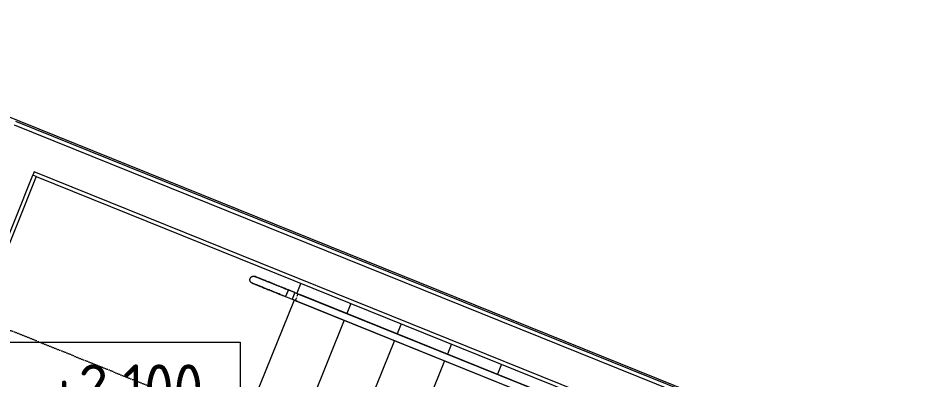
# Model space of a CAD drawing. Header units: millimetres. Extents: x -584918 to 2941280, y 3000189 to 4229862.
# Drawn here: x -426059 to -421109, y 3861939 to 3863941 of the extents above; entities that cross this region are included whole.
import ezdxf

# ---------------------------------------------------------------- set-up
doc = ezdxf.new("R2010")
doc.units = ezdxf.units.MM
doc.linetypes.add('ASVP_Линия разреза', pattern=[20, 0, -10, 0, -10])
for name, color, linetype, lineweight in [('Аннотация', 7, 'Continuous', 0), ('Лестницы', 7, 'Continuous', 0), ('Ограждение', 7, 'Continuous', 0), ('Отметки', 7, 'Continuous', 0), ('Разрезы', 7, 'Continuous', 0), ('Стены внутренние', 7, 'Continuous', 0), ('Стены отделка', 7, 'Continuous', 0), ('экспертиза условные обозначения', 1, 'Continuous', 0)]:
    doc.layers.add(name, color=color, linetype=linetype, lineweight=lineweight)
doc.styles.add('GOST Common_2', font='', dxfattribs={"height": 500})
doc.styles.get('GOST Common_2').set_extended_font_data('GOST Common')

# ---------------------------------------------------------------- blocks, each defined once
blk = doc.blocks.new('Тип перил - Перила_Внутренний_-6862986-АР Этаж 02')
at = {"layer": 'Ограждение'}
for p, q in [((21012.7, 17858.9), (20977.2, 17873.1)), ((20962.3, 17836), (20997.7, 17821.8)), ((20968.9, 17852.4), (20970.6, 17856.8)), ((24639.4, 16397.3), (21041.7, 17847.2)), ((21026.7, 17810.1), (24624.5, 16360.2)), ((24687.3, 16378), (24651.9, 16392.3)), ((24636.9, 16355.2), (24672.4, 16340.9)), ((24680.7, 16361.7), (24679, 16357.3))]:
    blk.add_line(p, q, dxfattribs=at)
at = {"layer": 'Ограждение', "flags": 128}
for points in [[(21026.7, 17810.1), (21024.4, 17811), (21022, 17812), (21019.6, 17812.9), (21017.1, 17813.9), (21014.6, 17814.9), (21012.1, 17816), (21009.6, 17817), (21007, 17818), (21004.4, 17819.1), (21001.8, 17820.1), (20999.2, 17821.1), (20997.7, 17821.8)], [(21012.7, 17858.9), (21015.3, 17857.8), (21017.8, 17856.8), (21020.4, 17855.7), (21023, 17854.7), (21025.6, 17853.7), (21028.1, 17852.6), (21030.6, 17851.6), (21033.1, 17850.6), (21035.5, 17849.6), (21037.9, 17848.7), (21040.3, 17847.7), (21041.7, 17847.2)], [(24651.9, 16392.3), (24650.8, 16392.8), (24649.7, 16393.2), (24648.5, 16393.7), (24647.4, 16394.1), (24646.4, 16394.5), (24645.3, 16395), (24644.2, 16395.4), (24643.1, 16395.8), (24642.1, 16396.3), (24641, 16396.7), (24640, 16397.1), (24639.4, 16397.3)], [(24624.5, 16360.2), (24625.5, 16359.8), (24626.5, 16359.4), (24627.6, 16359), (24628.6, 16358.6), (24629.7, 16358.1), (24630.8, 16357.7), (24631.8, 16357.3), (24632.9, 16356.8), (24634.1, 16356.4), (24635.2, 16355.9), (24636.3, 16355.5), (24636.9, 16355.2)]]:
    blk.add_lwpolyline(points, dxfattribs=at)
blk = doc.blocks.new('Тип перил - Дуга D40_расстояние между поручнями 400-V29-АР Этаж 02')
at = {"layer": 'Ограждение'}
for p, q in [((0, 0), (0, 2.3)), ((0, -2.3), (0, 0))]:
    blk.add_line(p, q, dxfattribs=at)
at = {"layer": 'Ограждение', "flags": 128}
for points in [[(0, 20), (8, 20), (16, 20), (23.9, 20), (31.9, 20), (39.7, 20), (47.5, 20), (55.3, 20), (62.9, 20), (70.5, 20), (77.9, 20), (85.2, 20), (92.4, 20), (99.4, 20), (106.2, 20), (112.9, 20), (119.4, 20), (125.8, 20), (131.9, 20), (137.8, 20), (143.5, 20), (148.9, 20), (154.1, 20), (159.1, 20), (163.8, 20), (168.3, 20), (172.5, 20), (176.4, 20), (180, 20), (183.4, 20), (186.4, 20), (189.2, 20), (191.6, 20), (193.7, 20), (195.6, 20), (197.1, 20), (198.3, 20), (199.2, 20), (199.7, 20), (200, 20), (200, 20)], [(200, 20), (199.8, 20), (199.4, 20), (198.6, 20), (197.4, 20), (196, 20), (194.3, 20), (192.2, 20), (189.8, 20), (187.2, 20), (184.2, 20), (181, 20), (177.4, 20), (173.6, 20), (169.5, 20), (165.1, 20), (160.4, 20), (155.5, 20), (150.4, 20), (145, 20), (139.3, 20), (133.5, 20), (127.4, 20), (121.2, 20), (114.7, 20), (108.1, 20), (101.2, 20), (94.3, 20), (87.1, 20), (79.9, 20), (72.5, 20), (65, 20), (57.3, 20), (49.6, 20), (41.8, 20), (34, 20), (26.1, 20), (18.1, 20), (10.2, 20), (2.2, 20), (0, 20)], [(200, 20), (200.8, 20), (201.6, 19.9), (202.4, 19.9), (203.2, 19.7), (204, 19.6), (204.8, 19.4), (205.5, 19.2), (206.3, 19), (207, 18.7), (207.8, 18.4), (208.5, 18.1), (209.2, 17.7), (209.9, 17.4), (210.6, 16.9), (211.3, 16.5), (211.9, 16), (212.6, 15.6), (213.2, 15), (213.8, 14.5), (214.3, 13.9), (214.9, 13.3), (215.4, 12.7), (215.9, 12.1), (216.4, 11.5), (216.8, 10.8), (217.2, 10.1), (217.6, 9.4), (218, 8.7), (218.3, 8), (218.6, 7.2), (218.9, 6.5), (219.2, 5.7), (219.4, 5), (219.6, 4.2), (219.7, 3.4), (219.8, 2.6), (219.9, 1.8), (220, 1), (220, 0.2), (220, 0)], [(0, -20), (8, -20), (16, -20), (23.9, -20), (31.9, -20), (39.7, -20), (47.5, -20), (55.3, -20), (62.9, -20), (70.5, -20), (77.9, -20), (85.2, -20), (92.4, -20), (99.4, -20), (106.2, -20), (112.9, -20), (119.4, -20), (125.8, -20), (131.9, -20), (137.8, -20), (143.5, -20), (148.9, -20), (154.1, -20), (159.1, -20), (163.8, -20), (168.3, -20), (172.5, -20), (176.4, -20), (180, -20), (183.4, -20), (186.4, -20), (189.2, -20), (191.6, -20), (193.7, -20), (195.6, -20), (197.1, -20), (198.3, -20), (199.2, -20), (199.7, -20), (200, -20), (200, -20)], [(200, -20), (199.8, -20), (199.4, -20), (198.6, -20), (197.4, -20), (196, -20), (194.3, -20), (192.2, -20), (189.8, -20), (187.2, -20), (184.2, -20), (181, -20), (177.4, -20), (173.6, -20), (169.5, -20), (165.1, -20), (160.4, -20), (155.5, -20), (150.4, -20), (145, -20), (139.3, -20), (133.5, -20), (127.4, -20), (121.2, -20), (114.7, -20), (108.1, -20), (101.2, -20), (94.3, -20), (87.1, -20), (79.9, -20), (72.5, -20), (65, -20), (57.3, -20), (49.6, -20), (41.8, -20), (34, -20), (26.1, -20), (18.1, -20), (10.2, -20), (2.2, -20), (0, -20)], [(220, 0), (220, -0.8), (219.9, -1.6), (219.9, -2.4), (219.7, -3.2), (219.6, -4), (219.4, -4.8), (219.2, -5.5), (219, -6.3), (218.7, -7), (218.4, -7.8), (218.1, -8.5), (217.7, -9.2), (217.4, -9.9), (216.9, -10.6), (216.5, -11.3), (216, -11.9), (215.6, -12.6), (215, -13.2), (214.5, -13.8), (213.9, -14.3), (213.3, -14.9), (212.7, -15.4), (212.1, -15.9), (211.5, -16.4), (210.8, -16.8), (210.1, -17.2), (209.4, -17.6), (208.7, -18), (208, -18.3), (207.2, -18.6), (206.5, -18.9), (205.7, -19.2), (205, -19.4), (204.2, -19.6), (203.4, -19.7), (202.6, -19.8), (201.8, -19.9), (201, -20), (200.2, -20), (200, -20)]]:
    blk.add_lwpolyline(points, dxfattribs=at)
blk = doc.blocks.new('Тип перил - Перила_Внутренний_-V44-АР Этаж 02')
at = {"layer": 'Ограждение'}
for p, q in [((20977.2, 17873.1), (20962.3, 17836)), ((20977.2, 17873.1), (21012.7, 17858.9)), ((20962.3, 17836), (20997.7, 17821.8)), ((21012.7, 17858.9), (20997.7, 17821.8)), ((21012.7, 17858.9), (20997.7, 17821.8)), ((20997.7, 17821.8), (21015.6, 17814.6)), ((21012.7, 17858.9), (21030.5, 17851.7)), ((21021.8, 17830.1), (21015.6, 17814.6)), ((21021.8, 17830.1), (21015.6, 17814.6)), ((21030.5, 17851.7), (21024.2, 17836.1)), ((21030.5, 17851.7), (21024.2, 17836.1)), ((21030.5, 17851.7), (21033.4, 17850.5)), ((21033.4, 17850.5), (24631.1, 16400.7)), ((21015.6, 17814.6), (21018.5, 17813.4)), ((21018.5, 17813.4), (24616.2, 16363.6)), ((24631.1, 16400.7), (24651.9, 16392.3)), ((24651.9, 16392.3), (24687.3, 16378)), ((24616.2, 16363.6), (24636.9, 16355.2)), ((24636.9, 16355.2), (24672.4, 16340.9)), ((24687.3, 16378), (24672.4, 16340.9))]:
    blk.add_line(p, q, dxfattribs=at)
blk = doc.blocks.new('Высотные отметки - Рамка-5093-АР Этаж 02')
at = {"layer": 'Аннотация'}
for p, q in [((-6.5, 0), (-6.5, 5)), ((-6.5, 5), (6.5, 5)), ((6.5, 5), (6.5, 0)), ((6.5, 0), (-6.5, 0))]:
    blk.add_line(p, q, dxfattribs=at)

msp = doc.modelspace()

# ---------------------------------------------------------------- hatches: boundary and pattern name
at = {"layer": 'экспертиза условные обозначения', "lineweight": -3}
h = msp.add_hatch(dxfattribs=at)
h.set_pattern_fill('GRASS', color=3, scale=24)
h.set_pattern_definition([(90, (-445940.84, 3599179.46), (-431.0523, 431.0523), [114.3, -747.8046]), (45, (-445940.84, 3599179.46), (-431.0523, 431.0523), [114.3, -495.3]), (135, (-445940.84, 3599179.46), (-431.0523, -431.0523), [114.3, -495.3])])
edge = h.paths.add_edge_path()
edge.add_line((-433138.536, 3859960.732), (-432427.047, 3861812.531))
edge.add_line((-432427.047, 3861812.531), (-429058.768, 3860419.029))
edge.add_line((-429058.768, 3860419.029), (-427713.174, 3863758.097))
edge.add_line((-427713.174, 3863758.097), (-426192.043, 3863145.104))
edge.add_line((-426192.043, 3863145.104), (-427537.637, 3859806.036))
edge.add_line((-427537.637, 3859806.036), (-422940.993, 3857986.002))
edge.add_line((-422940.993, 3857986.002), (-423651.168, 3856223.716))
edge.add_line((-423651.168, 3856223.716), (-424966.386, 3856759.12))
edge.add_arc((-425393.138, 3855731.152), 1113.03, 67.454624, 179.289161)
edge.add_line((-426506.082, 3855744.96), (-426506.082, 3853909.598))
edge.add_line((-426506.082, 3853909.598), (-429406.082, 3853909.598))
edge.add_line((-429406.082, 3853909.598), (-429406.082, 3858542.86))
edge.add_line((-429406.082, 3858542.86), (-433138.536, 3859960.732))

# ---------------------------------------------------------------- linework, layer by layer
at = {"layer": 'Лестницы'}
for p, q in [((-424490.945, 3862470.369), (-424513.372, 3862414.718)), ((-424490.945, 3862470.369), (-424513.372, 3862414.718)), ((-424528.323, 3862377.617), (-425032.921, 3861125.466)), ((-424528.323, 3862377.617), (-425032.921, 3861125.466)), ((-424212.69, 3862358.236), (-424235.116, 3862302.585)), ((-424212.69, 3862358.236), (-424235.116, 3862302.585)), ((-424250.067, 3862265.484), (-424754.665, 3861013.334)), ((-424250.067, 3862265.484), (-424754.665, 3861013.334)), ((-423934.434, 3862246.103), (-423956.86, 3862190.452)), ((-423934.434, 3862246.103), (-423956.86, 3862190.452)), ((-423971.812, 3862153.351), (-424476.41, 3860901.201)), ((-423971.812, 3862153.351), (-424476.41, 3860901.201)), ((-423656.178, 3862133.97), (-423678.605, 3862078.319)), ((-423656.178, 3862133.97), (-423678.605, 3862078.319)), ((-423693.556, 3862041.218), (-424198.154, 3860789.068)), ((-423693.556, 3862041.218), (-424198.154, 3860789.068)), ((-423377.923, 3862021.837), (-423400.349, 3861966.186)), ((-423377.923, 3862021.837), (-423400.349, 3861966.186))]:
    msp.add_line(p, q, dxfattribs=at)
at = {"layer": 'Разрезы', "linetype": 'ASVP_Линия разреза'}
msp.add_line((-475587.767, 3882153.064), (-407776.35, 3854826.075), dxfattribs=at)
at = {"layer": 'Стены внутренние'}
for p, q in [((-426144.643, 3863406.321), (-420121.639, 3860979.14)), ((-427230.864, 3859951.947), (-425974.975, 3863068.411)), ((-425956.425, 3863060.935), (-427212.313, 3859944.472)), ((-425956.425, 3863060.935), (-425974.975, 3863068.411))]:
    msp.add_line(p, q, dxfattribs=at)
at = {"layer": 'Стены отделка'}
for p, q in [((-426078.248, 3863347.22), (-420105.027, 3860940.101)), ((-420116.102, 3860966.127), (-426070.773, 3863365.771)), ((-425967.5, 3863086.961), (-425974.975, 3863068.411)), ((-420087.03, 3860717.22), (-425967.5, 3863086.961)), ((-425956.425, 3863060.935), (-420075.955, 3860691.194))]:
    msp.add_line(p, q, dxfattribs=at)

# ---------------------------------------------------------------- block references
at = {"layer": 'Аннотация', "xscale": 99.99999999999993, "yscale": 99.99999999999993, "zscale": 99.99999999999993}
msp.add_blockref('Высотные отметки - Рамка-5093-АР Этаж 02', (-425477.091, 3861644.412), dxfattribs=at)
at = {"layer": 'Ограждение', "rotation": 158.0513009164569}
msp.add_blockref('Тип перил - Дуга D40_расстояние между поручнями 400-V29-АР Этаж 02', (-424567.223, 3862414.856), dxfattribs=at)
at = {"layer": 'Ограждение'}
for name in ['Тип перил - Перила_Внутренний_-6862986-АР Этаж 02', 'Тип перил - Перила_Внутренний_-V44-АР Этаж 02']:
    msp.add_blockref(name, (-445536.981, 3844560.265), dxfattribs=at)

# ---------------------------------------------------------------- texts
at = {"layer": 'Отметки', "insert": (-425884.396, 3862021.119), "char_height": 250, "width": 977.53229, "attachment_point": 1, "line_spacing_factor": 1.022761, "style": 'GOST Common_2'}
msp.add_mtext('+2,100', dxfattribs=at)

doc.saveas('drawing.dxf')
